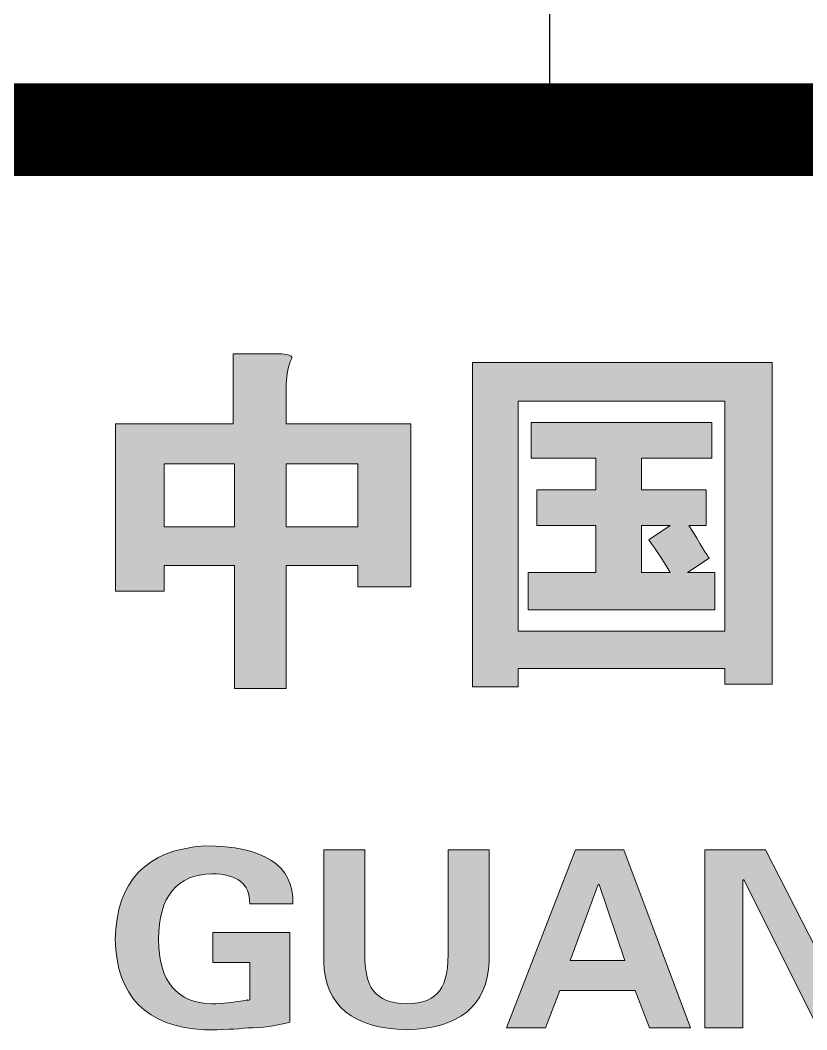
# Model space of a CAD drawing. Extents: x -93062 to 326984, y -142534 to 91021.
# Drawn here: x 103084 to 103762, y -118227 to -117357 of the extents above; entities that cross this region are included whole.
import ezdxf
from ezdxf.enums import TextEntityAlignment as Align

# ---------------------------------------------------------------- set-up
doc = ezdxf.new("R2010")
doc.units = 0
doc.header["$LTSCALE"] = 1000
doc.header["$MEASUREMENT"] = 0
doc.layers.get('0').update_dxf_attribs({"color": 8})
doc.layers.add('Version', color=8, linetype='Continuous')
doc.styles.add('TK', font='GEDITXT.SHX', dxfattribs={"width": 0.85, "height": 3.5, "bigfont": 'DXT.SHX'})

# ---------------------------------------------------------------- blocks, each defined once
blk = doc.blocks.new('GEDI_TQ_2012')
at = {"color": 2, "const_width": 0.8}
blk.add_lwpolyline([(-180, 40), (0, 40)], dxfattribs=at)
blk = doc.blocks.new('GEDI_Version_2012')
at = {"layer": 'Version', "color": 2}
for p, q in [((-145, 0), (-145, 28)), ((0, 0), (-180, 0))]:
    blk.add_line(p, q, dxfattribs=at)
blk = doc.blocks.new('LOGO_CEEC_2014')
h = blk.add_hatch(color=256)
h.paths.add_polyline_path([(33.3443, 9.1184), (32.7259, 9.1184), (32.7259, 8.5762), (33.3443, 8.5762)], flags=16)
h.paths.add_polyline_path([(31.6743, 8.5762), (32.2805, 8.5762), (32.2805, 9.1184), (31.6743, 9.1184)], flags=16)
edge = h.paths.add_edge_path()
edge.add_spline(control_points=[(31.2536, 9.4632), (31.2536, 9.4632), (32.2681, 9.4632), (32.2681, 9.4632), (32.2681, 9.4632), (32.2681, 10.067), (32.2681, 10.067), (32.5156, 10.067), (32.6558, 10.067), (32.6886, 10.067), (32.7464, 10.0588), (32.7754, 10.0506), (32.7754, 10.0423), (32.7754, 10.0341), (32.7711, 10.0218), (32.7628, 10.0054), (32.7382, 9.9396), (32.7259, 9.8616), (32.7259, 9.7712), (32.7259, 9.7712), (32.7259, 9.4632), (32.7259, 9.4632), (32.7259, 9.4632), (33.802, 9.4632), (33.802, 9.4632), (33.802, 9.4632), (33.802, 8.0586), (33.802, 8.0586), (33.802, 8.0586), (33.3443, 8.0586), (33.3443, 8.0586), (33.3443, 8.0586), (33.3443, 8.2435), (33.3443, 8.2435), (33.3443, 8.2435), (32.7259, 8.2435), (32.7259, 8.2435), (32.7259, 8.2435), (32.7259, 7.1837), (32.7259, 7.1837), (32.7259, 7.1837), (32.2805, 7.1837), (32.2805, 7.1837), (32.2805, 7.1837), (32.2805, 8.2435), (32.2805, 8.2435), (32.2805, 8.2435), (31.6743, 8.2435), (31.6743, 8.2435), (31.6743, 8.2435), (31.6743, 8.0217), (31.6743, 8.0217), (31.6743, 8.0217), (31.2536, 8.0217), (31.2536, 8.0217), (31.2536, 8.0217), (31.2536, 9.4632), (31.2536, 9.4632)], knot_values=[0, 0, 0, 0, 1, 1, 1, 2, 2, 2, 3, 3, 3, 4, 4, 4, 5, 5, 5, 6, 6, 6, 7, 7, 7, 8, 8, 8, 9, 9, 9, 10, 10, 10, 11, 11, 11, 12, 12, 12, 13, 13, 13, 14, 14, 14, 15, 15, 15, 16, 16, 16, 17, 17, 17, 18, 18, 18, 19, 19, 19, 19], degree=3, periodic=0)
h = blk.add_hatch(color=256)
edge = h.paths.add_edge_path(flags=0)
edge.add_spline(control_points=[(36.0399, 8.5885), (36.0399, 8.5885), (35.7924, 8.5885), (35.7924, 8.5885), (35.7924, 8.5885), (35.7924, 8.1819), (35.7924, 8.1819), (35.7924, 8.1819), (36.0399, 8.1819), (36.0399, 8.1819), (35.9821, 8.2805), (35.9203, 8.3747), (35.8543, 8.4653), (35.8543, 8.4653), (36.0399, 8.5885), (36.0399, 8.5885)], knot_values=[0, 0, 0, 0, 1, 1, 1, 2, 2, 2, 3, 3, 3, 4, 4, 4, 5, 5, 5, 5], degree=3, periodic=0)
edge = h.paths.add_edge_path(flags=0)
edge.add_spline(control_points=[(35.3965, 8.8966), (35.3965, 8.8966), (35.3965, 9.1677), (35.3965, 9.1677), (35.3965, 9.1677), (34.84, 9.1677), (34.84, 9.1677), (34.84, 9.1677), (34.84, 9.4755), (34.84, 9.4755), (34.84, 9.4755), (36.3988, 9.4755), (36.3988, 9.4755), (36.3988, 9.4755), (36.3988, 9.1677), (36.3988, 9.1677), (36.3988, 9.1677), (35.7924, 9.1677), (35.7924, 9.1677), (35.7924, 9.1677), (35.7924, 8.8966), (35.7924, 8.8966), (35.7924, 8.8966), (36.3492, 8.8966), (36.3492, 8.8966), (36.3492, 8.8966), (36.3492, 8.5885), (36.3492, 8.5885), (36.3492, 8.5885), (36.2009, 8.5885), (36.2009, 8.5885), (36.2997, 8.424), (36.3572, 8.3297), (36.3739, 8.3051), (36.3739, 8.3051), (36.1883, 8.1819), (36.1883, 8.1819), (36.1883, 8.1819), (36.4234, 8.1819), (36.4234, 8.1819), (36.4234, 8.1819), (36.4234, 7.8615), (36.4234, 7.8615), (36.4234, 7.8615), (34.8151, 7.8615), (34.8151, 7.8615), (34.8151, 7.8615), (34.8151, 8.1819), (34.8151, 8.1819), (34.8151, 8.1819), (35.3965, 8.1819), (35.3965, 8.1819), (35.3965, 8.1819), (35.3965, 8.5885), (35.3965, 8.5885), (35.3965, 8.5885), (34.8893, 8.5885), (34.8893, 8.5885), (34.8893, 8.5885), (34.8893, 8.8966), (34.8893, 8.8966), (34.8893, 8.8966), (35.3965, 8.8966), (35.3965, 8.8966)], knot_values=[0, 0, 0, 0, 1, 1, 1, 2, 2, 2, 3, 3, 3, 4, 4, 4, 5, 5, 5, 6, 6, 6, 7, 7, 7, 8, 8, 8, 9, 9, 9, 10, 10, 10, 11, 11, 11, 12, 12, 12, 13, 13, 13, 14, 14, 14, 15, 15, 15, 16, 16, 16, 17, 17, 17, 18, 18, 18, 19, 19, 19, 20, 20, 20, 21, 21, 21, 21], degree=3, periodic=0)
h.paths.add_polyline_path([(34.7286, 9.6603), (34.7286, 7.6766), (36.5099, 7.6766), (36.5099, 9.6603)], flags=16)
h.paths.add_polyline_path([(34.3327, 9.993), (36.9184, 9.993), (36.9184, 7.2207), (36.5099, 7.2207), (36.5099, 7.3563), (34.7286, 7.3563), (34.7286, 7.1961), (34.3327, 7.1961)])
h = blk.add_hatch(color=256)
edge = h.paths.add_edge_path()
edge.add_spline(control_points=[(45.5786, 4.8222), (45.5786, 4.8222), (45.5786, 5.0791), (45.5786, 5.0791), (45.5786, 5.0791), (46.2435, 5.0791), (46.2435, 5.0791), (46.2435, 5.0791), (46.2435, 4.3077), (46.2435, 4.3077), (46.1252, 4.2746), (46.0043, 4.2579), (45.88, 4.2579), (45.7856, 4.2468), (45.6613, 4.2412), (45.5078, 4.2412), (45.0054, 4.2689), (44.7481, 4.5287), (44.7363, 5.0211), (44.7481, 5.5243), (45.0054, 5.7928), (45.5078, 5.8259), (46.022, 5.8259), (46.2759, 5.6601), (46.2702, 5.3282), (46.2702, 5.3282), (45.8977, 5.3282), (45.8977, 5.3282), (45.8977, 5.4996), (45.7884, 5.5854), (45.5696, 5.5854), (45.2683, 5.5797), (45.1145, 5.3916), (45.1088, 5.0211), (45.1145, 4.6561), (45.2683, 4.4707), (45.5696, 4.4653), (45.6585, 4.4653), (45.7617, 4.4764), (45.88, 4.4984), (45.8741, 4.4928), (45.88, 4.4928), (45.8977, 4.4984), (45.8977, 4.4984), (45.8977, 4.8222), (45.8977, 4.8222), (45.8977, 4.8222), (45.5786, 4.8222), (45.5786, 4.8222)], knot_values=[0, 0, 0, 0, 1, 1, 1, 2, 2, 2, 3, 3, 3, 4, 4, 4, 5, 5, 5, 6, 6, 6, 7, 7, 7, 8, 8, 8, 9, 9, 9, 10, 10, 10, 11, 11, 11, 12, 12, 12, 13, 13, 13, 14, 14, 14, 15, 15, 15, 16, 16, 16, 16], degree=3, periodic=0)
h.paths.add_polyline_path([(44.055, 4.2579), (43.4165, 5.5356), (43.4078, 5.5274), (43.4078, 4.2579), (43.0797, 4.2579), (43.0797, 5.7928), (43.6029, 5.7928), (44.2234, 4.5814), (44.2321, 4.5898), (44.2321, 5.7928), (44.5602, 5.7928), (44.5602, 4.2579)])
edge = h.paths.add_edge_path(flags=16)
edge.add_spline(control_points=[(41.6798, 5.0211), (41.6798, 4.6507), (41.8187, 4.4653), (42.0965, 4.4653), (42.3683, 4.4653), (42.5044, 4.6507), (42.5044, 5.0211), (42.5044, 5.3972), (42.3683, 5.5854), (42.0965, 5.5854), (41.8187, 5.5854), (41.6798, 5.3972), (41.6798, 5.0211)], knot_values=[0, 0, 0, 0, 1, 1, 1, 2, 2, 2, 3, 3, 3, 4, 4, 4, 4], degree=3, periodic=0)
edge = h.paths.add_edge_path()
edge.add_spline(control_points=[(41.3076, 5.0211), (41.3253, 5.5466), (41.5882, 5.8149), (42.0965, 5.8259), (42.5989, 5.8149), (42.8589, 5.5466), (42.8766, 5.0211), (42.8589, 4.5123), (42.5989, 4.2525), (42.0965, 4.2412), (41.5823, 4.2525), (41.3194, 4.5123), (41.3076, 5.0211)], knot_values=[0, 0, 0, 0, 1, 1, 1, 2, 2, 2, 3, 3, 3, 4, 4, 4, 4], degree=3, periodic=0)
edge = h.paths.add_edge_path(flags=16)
edge.add_spline(control_points=[(40.1207, 4.5151), (40.1207, 4.5151), (40.3069, 4.5151), (40.3069, 4.5151), (40.6319, 4.5038), (40.7915, 4.6728), (40.7856, 5.0211), (40.7915, 5.3751), (40.6319, 5.5466), (40.3069, 5.5356), (40.3069, 5.5356), (40.1207, 5.5356), (40.1207, 5.5356), (40.1207, 5.5356), (40.1207, 4.5151), (40.1207, 4.5151)], knot_values=[0, 0, 0, 0, 1, 1, 1, 2, 2, 2, 3, 3, 3, 4, 4, 4, 5, 5, 5, 5], degree=3, periodic=0)
edge = h.paths.add_edge_path()
edge.add_spline(control_points=[(39.7749, 5.7928), (39.7749, 5.7928), (40.3336, 5.7928), (40.3336, 5.7928), (40.8773, 5.7872), (41.152, 5.5299), (41.1579, 5.0211), (41.152, 4.5177), (40.8773, 4.2633), (40.3336, 4.2579), (40.3336, 4.2579), (39.7749, 4.2579), (39.7749, 4.2579), (39.7749, 4.2579), (39.7749, 5.7928), (39.7749, 5.7928)], knot_values=[0, 0, 0, 0, 1, 1, 1, 2, 2, 2, 3, 3, 3, 4, 4, 4, 5, 5, 5, 5], degree=3, periodic=0)
edge = h.paths.add_edge_path()
edge.add_spline(control_points=[(38.8361, 4.8222), (38.8361, 4.8222), (38.8361, 5.0791), (38.8361, 5.0791), (38.8361, 5.0791), (39.501, 5.0791), (39.501, 5.0791), (39.501, 5.0791), (39.501, 4.3077), (39.501, 4.3077), (39.3827, 4.2746), (39.2617, 4.2579), (39.1375, 4.2579), (39.043, 4.2468), (38.9188, 4.2412), (38.7652, 4.2412), (38.2628, 4.2689), (38.0056, 4.5287), (37.9938, 5.0211), (38.0056, 5.5243), (38.2628, 5.7928), (38.7652, 5.8259), (39.2795, 5.8259), (39.5334, 5.6601), (39.5277, 5.3282), (39.5277, 5.3282), (39.1552, 5.3282), (39.1552, 5.3282), (39.1552, 5.4996), (39.0458, 5.5854), (38.8271, 5.5854), (38.5257, 5.5797), (38.3719, 5.3916), (38.3663, 5.0211), (38.3719, 4.6561), (38.5257, 4.4707), (38.8271, 4.4653), (38.9159, 4.4653), (39.0191, 4.4764), (39.1375, 4.4984), (39.1316, 4.4928), (39.1375, 4.4928), (39.1552, 4.4984), (39.1552, 4.4984), (39.1552, 4.8222), (39.1552, 4.8222), (39.1552, 4.8222), (38.8361, 4.8222), (38.8361, 4.8222)], knot_values=[0, 0, 0, 0, 1, 1, 1, 2, 2, 2, 3, 3, 3, 4, 4, 4, 5, 5, 5, 6, 6, 6, 7, 7, 7, 8, 8, 8, 9, 9, 9, 10, 10, 10, 11, 11, 11, 12, 12, 12, 13, 13, 13, 14, 14, 14, 15, 15, 15, 16, 16, 16, 16], degree=3, periodic=0)
h.paths.add_polyline_path([(37.3125, 4.2579), (36.674, 5.5356), (36.6653, 5.5274), (36.6653, 4.2579), (36.3372, 4.2579), (36.3372, 5.7928), (36.8604, 5.7928), (37.4809, 4.5814), (37.4896, 4.5898), (37.4896, 5.7928), (37.8177, 5.7928), (37.8177, 4.2579)])
h.paths.add_polyline_path([(35.6469, 4.8386), (35.4253, 5.494), (35.4163, 5.494), (35.177, 4.8386)], flags=16)
h.paths.add_polyline_path([(34.6274, 4.2579), (35.2212, 5.7928), (35.6379, 5.7928), (36.2142, 4.2579), (35.8597, 4.2579), (35.7354, 4.5814), (35.0882, 4.5814), (34.9642, 4.2579)])
edge = h.paths.add_edge_path()
edge.add_spline(control_points=[(34.4775, 5.7928), (34.4775, 5.7928), (34.4775, 4.8304), (34.4775, 4.8304), (34.4598, 4.4486), (34.2233, 4.2525), (33.7682, 4.2412), (33.3012, 4.2525), (33.0619, 4.4486), (33.0501, 4.8304), (33.0501, 4.8304), (33.0501, 5.7928), (33.0501, 5.7928), (33.0501, 5.7928), (33.4046, 5.7928), (33.4046, 5.7928), (33.4046, 5.7928), (33.4046, 4.9549), (33.4046, 4.9549), (33.3987, 4.7724), (33.4226, 4.6478), (33.4758, 4.5814), (33.5348, 4.5038), (33.6321, 4.4653), (33.7682, 4.4653), (33.9042, 4.4653), (33.9987, 4.5038), (34.0518, 4.5814), (34.1052, 4.6478), (34.1286, 4.7724), (34.123, 4.9549), (34.123, 4.9549), (34.123, 5.7928), (34.123, 5.7928), (34.123, 5.7928), (34.4775, 5.7928), (34.4775, 5.7928)], knot_values=[0, 0, 0, 0, 1, 1, 1, 2, 2, 2, 3, 3, 3, 4, 4, 4, 5, 5, 5, 6, 6, 6, 7, 7, 7, 8, 8, 8, 9, 9, 9, 10, 10, 10, 11, 11, 11, 12, 12, 12, 12], degree=3, periodic=0)
edge = h.paths.add_edge_path()
edge.add_spline(control_points=[(32.0938, 4.8222), (32.0938, 4.8222), (32.0938, 5.0791), (32.0938, 5.0791), (32.0938, 5.0791), (32.7587, 5.0791), (32.7587, 5.0791), (32.7587, 5.0791), (32.7587, 4.3077), (32.7587, 4.3077), (32.6404, 4.2746), (32.5195, 4.2579), (32.3952, 4.2579), (32.3007, 4.2468), (32.1765, 4.2412), (32.023, 4.2412), (31.5206, 4.2689), (31.2633, 4.5287), (31.2515, 5.0211), (31.2633, 5.5243), (31.5206, 5.7928), (32.023, 5.8259), (32.5372, 5.8259), (32.7911, 5.6601), (32.7854, 5.3282), (32.7854, 5.3282), (32.4129, 5.3282), (32.4129, 5.3282), (32.4129, 5.4996), (32.3036, 5.5854), (32.0848, 5.5854), (31.7834, 5.5797), (31.6297, 5.3916), (31.624, 5.0211), (31.6297, 4.6561), (31.7834, 4.4707), (32.0848, 4.4653), (32.1737, 4.4653), (32.2769, 4.4764), (32.3952, 4.4984), (32.3893, 4.4928), (32.3952, 4.4928), (32.4129, 4.4984), (32.4129, 4.4984), (32.4129, 4.8222), (32.4129, 4.8222), (32.4129, 4.8222), (32.0938, 4.8222), (32.0938, 4.8222)], knot_values=[0, 0, 0, 0, 1, 1, 1, 2, 2, 2, 3, 3, 3, 4, 4, 4, 5, 5, 5, 6, 6, 6, 7, 7, 7, 8, 8, 8, 9, 9, 9, 10, 10, 10, 11, 11, 11, 12, 12, 12, 13, 13, 13, 14, 14, 14, 15, 15, 15, 16, 16, 16, 16], degree=3, periodic=0)
at = {"lineweight": 0}
for points in [[(34.3327, 9.993), (36.9184, 9.993), (36.9184, 7.2207), (36.5099, 7.2207), (36.5099, 7.3563), (34.7286, 7.3563), (34.7286, 7.1961), (34.3327, 7.1961), (34.3327, 9.993)], [(34.7286, 9.6603), (34.7286, 7.6766), (36.5099, 7.6766), (36.5099, 9.6603), (34.7286, 9.6603)], [(31.6743, 8.5762), (32.2805, 8.5762), (32.2805, 9.1184), (31.6743, 9.1184), (31.6743, 8.5762)], [(33.3443, 9.1184), (32.7259, 9.1184), (32.7259, 8.5762), (33.3443, 8.5762), (33.3443, 9.1184)], [(34.6274, 4.2579), (35.2212, 5.7928), (35.6379, 5.7928), (36.2142, 4.2579), (35.8597, 4.2579), (35.7354, 4.5814), (35.0882, 4.5814), (34.9642, 4.2579), (34.6274, 4.2579)], [(37.3125, 4.2579), (36.674, 5.5356), (36.6653, 5.5274), (36.6653, 4.2579), (36.3372, 4.2579), (36.3372, 5.7928), (36.8604, 5.7928), (37.4809, 4.5814), (37.4896, 4.5898), (37.4896, 5.7928), (37.8177, 5.7928), (37.8177, 4.2579), (37.3125, 4.2579)], [(35.6469, 4.8386), (35.4253, 5.494), (35.4163, 5.494), (35.177, 4.8386), (35.6469, 4.8386)]]:
    blk.add_lwpolyline(points, dxfattribs=at)
for points, knots in [([(31.2536, 9.4632), (31.2536, 9.4632), (32.2681, 9.4632), (32.2681, 9.4632), (32.2681, 9.4632), (32.2681, 10.067), (32.2681, 10.067), (32.5156, 10.067), (32.6558, 10.067), (32.6886, 10.067), (32.7464, 10.0588), (32.7754, 10.0506), (32.7754, 10.0423), (32.7754, 10.0341), (32.7711, 10.0218), (32.7628, 10.0054), (32.7382, 9.9396), (32.7259, 9.8616), (32.7259, 9.7712), (32.7259, 9.7712), (32.7259, 9.4632), (32.7259, 9.4632), (32.7259, 9.4632), (33.802, 9.4632), (33.802, 9.4632), (33.802, 9.4632), (33.802, 8.0586), (33.802, 8.0586), (33.802, 8.0586), (33.3443, 8.0586), (33.3443, 8.0586), (33.3443, 8.0586), (33.3443, 8.2435), (33.3443, 8.2435), (33.3443, 8.2435), (32.7259, 8.2435), (32.7259, 8.2435), (32.7259, 8.2435), (32.7259, 7.1837), (32.7259, 7.1837), (32.7259, 7.1837), (32.2805, 7.1837), (32.2805, 7.1837), (32.2805, 7.1837), (32.2805, 8.2435), (32.2805, 8.2435), (32.2805, 8.2435), (31.6743, 8.2435), (31.6743, 8.2435), (31.6743, 8.2435), (31.6743, 8.0217), (31.6743, 8.0217), (31.6743, 8.0217), (31.2536, 8.0217), (31.2536, 8.0217), (31.2536, 8.0217), (31.2536, 9.4632), (31.2536, 9.4632)], [0, 0, 0, 0, 1, 1, 1, 2, 2, 2, 3, 3, 3, 4, 4, 4, 5, 5, 5, 6, 6, 6, 7, 7, 7, 8, 8, 8, 9, 9, 9, 10, 10, 10, 11, 11, 11, 12, 12, 12, 13, 13, 13, 14, 14, 14, 15, 15, 15, 16, 16, 16, 17, 17, 17, 18, 18, 18, 19, 19, 19, 19]), ([(35.3965, 8.8966), (35.3965, 8.8966), (35.3965, 9.1677), (35.3965, 9.1677), (35.3965, 9.1677), (34.84, 9.1677), (34.84, 9.1677), (34.84, 9.1677), (34.84, 9.4755), (34.84, 9.4755), (34.84, 9.4755), (36.3988, 9.4755), (36.3988, 9.4755), (36.3988, 9.4755), (36.3988, 9.1677), (36.3988, 9.1677), (36.3988, 9.1677), (35.7924, 9.1677), (35.7924, 9.1677), (35.7924, 9.1677), (35.7924, 8.8966), (35.7924, 8.8966), (35.7924, 8.8966), (36.3492, 8.8966), (36.3492, 8.8966), (36.3492, 8.8966), (36.3492, 8.5885), (36.3492, 8.5885), (36.3492, 8.5885), (36.2009, 8.5885), (36.2009, 8.5885), (36.2997, 8.424), (36.3572, 8.3297), (36.3739, 8.3051), (36.3739, 8.3051), (36.1883, 8.1819), (36.1883, 8.1819), (36.1883, 8.1819), (36.4234, 8.1819), (36.4234, 8.1819), (36.4234, 8.1819), (36.4234, 7.8615), (36.4234, 7.8615), (36.4234, 7.8615), (34.8151, 7.8615), (34.8151, 7.8615), (34.8151, 7.8615), (34.8151, 8.1819), (34.8151, 8.1819), (34.8151, 8.1819), (35.3965, 8.1819), (35.3965, 8.1819), (35.3965, 8.1819), (35.3965, 8.5885), (35.3965, 8.5885), (35.3965, 8.5885), (34.8893, 8.5885), (34.8893, 8.5885), (34.8893, 8.5885), (34.8893, 8.8966), (34.8893, 8.8966), (34.8893, 8.8966), (35.3965, 8.8966), (35.3965, 8.8966)], [0, 0, 0, 0, 1, 1, 1, 2, 2, 2, 3, 3, 3, 4, 4, 4, 5, 5, 5, 6, 6, 6, 7, 7, 7, 8, 8, 8, 9, 9, 9, 10, 10, 10, 11, 11, 11, 12, 12, 12, 13, 13, 13, 14, 14, 14, 15, 15, 15, 16, 16, 16, 17, 17, 17, 18, 18, 18, 19, 19, 19, 20, 20, 20, 21, 21, 21, 21]), ([(36.0399, 8.5885), (36.0399, 8.5885), (35.7924, 8.5885), (35.7924, 8.5885), (35.7924, 8.5885), (35.7924, 8.1819), (35.7924, 8.1819), (35.7924, 8.1819), (36.0399, 8.1819), (36.0399, 8.1819), (35.9821, 8.2805), (35.9203, 8.3747), (35.8543, 8.4653), (35.8543, 8.4653), (36.0399, 8.5885), (36.0399, 8.5885)], [0, 0, 0, 0, 1, 1, 1, 2, 2, 2, 3, 3, 3, 4, 4, 4, 5, 5, 5, 5]), ([(32.0938, 4.8222), (32.0938, 4.8222), (32.0938, 5.0791), (32.0938, 5.0791), (32.0938, 5.0791), (32.7587, 5.0791), (32.7587, 5.0791), (32.7587, 5.0791), (32.7587, 4.3077), (32.7587, 4.3077), (32.6404, 4.2746), (32.5195, 4.2579), (32.3952, 4.2579), (32.3007, 4.2468), (32.1765, 4.2412), (32.023, 4.2412), (31.5206, 4.2689), (31.2633, 4.5287), (31.2515, 5.0211), (31.2633, 5.5243), (31.5206, 5.7928), (32.023, 5.8259), (32.5372, 5.8259), (32.7911, 5.6601), (32.7854, 5.3282), (32.7854, 5.3282), (32.4129, 5.3282), (32.4129, 5.3282), (32.4129, 5.4996), (32.3036, 5.5854), (32.0848, 5.5854), (31.7834, 5.5797), (31.6297, 5.3916), (31.624, 5.0211), (31.6297, 4.6561), (31.7834, 4.4707), (32.0848, 4.4653), (32.1737, 4.4653), (32.2769, 4.4764), (32.3952, 4.4984), (32.3893, 4.4928), (32.3952, 4.4928), (32.4129, 4.4984), (32.4129, 4.4984), (32.4129, 4.8222), (32.4129, 4.8222), (32.4129, 4.8222), (32.0938, 4.8222), (32.0938, 4.8222)], [0, 0, 0, 0, 1, 1, 1, 2, 2, 2, 3, 3, 3, 4, 4, 4, 5, 5, 5, 6, 6, 6, 7, 7, 7, 8, 8, 8, 9, 9, 9, 10, 10, 10, 11, 11, 11, 12, 12, 12, 13, 13, 13, 14, 14, 14, 15, 15, 15, 16, 16, 16, 16]), ([(34.4775, 5.7928), (34.4775, 5.7928), (34.4775, 4.8304), (34.4775, 4.8304), (34.4598, 4.4486), (34.2233, 4.2525), (33.7682, 4.2412), (33.3012, 4.2525), (33.0619, 4.4486), (33.0501, 4.8304), (33.0501, 4.8304), (33.0501, 5.7928), (33.0501, 5.7928), (33.0501, 5.7928), (33.4046, 5.7928), (33.4046, 5.7928), (33.4046, 5.7928), (33.4046, 4.9549), (33.4046, 4.9549), (33.3987, 4.7724), (33.4226, 4.6478), (33.4758, 4.5814), (33.5348, 4.5038), (33.6321, 4.4653), (33.7682, 4.4653), (33.9042, 4.4653), (33.9987, 4.5038), (34.0518, 4.5814), (34.1052, 4.6478), (34.1286, 4.7724), (34.123, 4.9549), (34.123, 4.9549), (34.123, 5.7928), (34.123, 5.7928), (34.123, 5.7928), (34.4775, 5.7928), (34.4775, 5.7928)], [0, 0, 0, 0, 1, 1, 1, 2, 2, 2, 3, 3, 3, 4, 4, 4, 5, 5, 5, 6, 6, 6, 7, 7, 7, 8, 8, 8, 9, 9, 9, 10, 10, 10, 11, 11, 11, 12, 12, 12, 12])]:
    blk.add_open_spline(points, degree=3, knots=knots, dxfattribs=at)
blk = doc.blocks.new('A$C67E35CD0')
for name, p in [('GEDI_Version_2012', (831, 50)), ('GEDI_TQ_2012', (831, 10)), ('LOGO_CEEC_2014', (651, 38))]:
    blk.add_blockref(name, p)
at = {"style": 'TK', "width": 0.85}
for tag, height, p in [('PROJECTNAME', 4.75, (776, 44)), ('PHASE', 4, (818, 44)), ('DRAWINGNAME', 4.75, (786, 31))]:
    blk.add_attdef(tag, text='', height=height, dxfattribs=at).set_placement(p, align=Align.MIDDLE_CENTER)
for tag, p, height in [('APPROVE', (663, 32.75), 3.5), ('DESIGN', (708, 32.75), 3.5), ('REVIEW1', (663, 25.75), 3.5), ('DRAW', (708, 25.75), 3.5), ('DRAWINGNUMBER', (758, 18.5), 4), ('REVIEW2', (663, 18.75), 3.5), ('PROPORTION', (708, 18.75), 3.5), ('CHECK', (663, 11.75), 3.5), ('DATE', (708, 11.75), 3.5), ('VERSION', (824, 11.75), 3.5)]:
    blk.add_attdef(tag, p, '', height=height, dxfattribs=at)
blk = doc.blocks.new('afefqwer')
at = {"xscale": 100, "yscale": 100, "zscale": 100}
blk.add_blockref('A$C67E35CD0', (-84100, 0), dxfattribs=at)

msp = doc.modelspace()

# ---------------------------------------------------------------- block references
msp.add_blockref('afefqwer', (119040.5, -122451))

doc.saveas('drawing.dxf')
